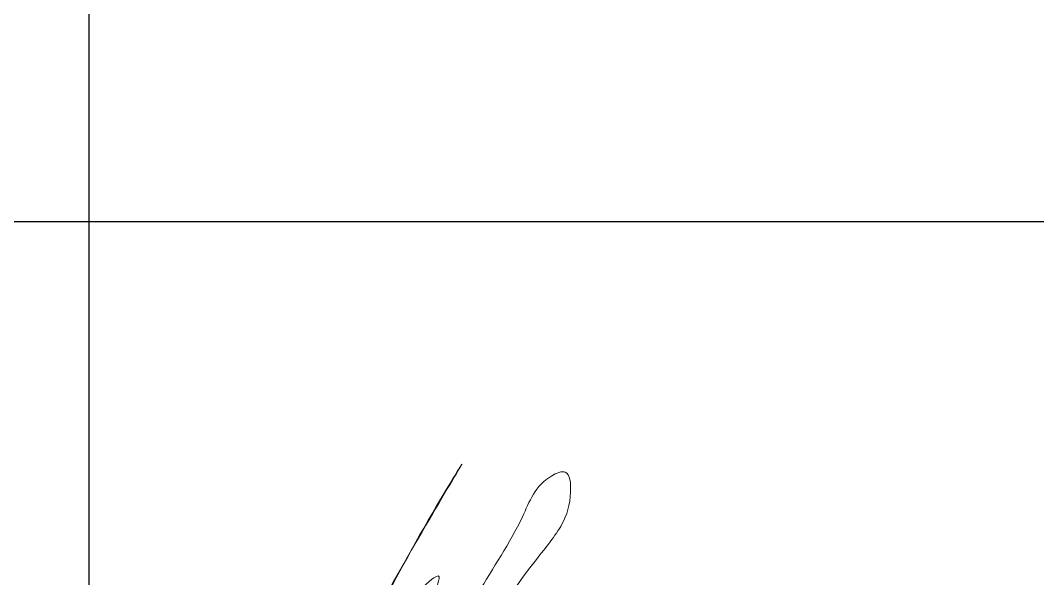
# Model space of a CAD drawing. Header units: metres. Extents: x -1525 to -1043, y -1331 to -1144.
# Drawn here: x -1389.2 to -1387.906, y -1262.761 to -1262.051 of the extents above; entities that cross this region are included whole.
import ezdxf

# ---------------------------------------------------------------- set-up
doc = ezdxf.new("R2010")
doc.units = ezdxf.units.M
doc.header["$MEASUREMENT"] = 0
doc.layers.add('ELPROJECT', color=7, linetype='Continuous')

msp = doc.modelspace()

# ---------------------------------------------------------------- linework, layer by layer
at = {"color": 5, "linetype": 'Continuous', "lineweight": 0}
msp.add_spline([(-1389.05204434, -1263.25152174), (-1388.94937893, -1263.01670392), (-1388.92419558, -1262.92271836), (-1388.92419558, -1262.86951444), (-1388.95542291, -1262.83828711), (-1389.00470318, -1262.83828711), (-1389.08204945, -1262.882943), (-1389.13680197, -1262.95273132), (-1389.15125364, -1262.99311966), (-1389.15125364, -1263.06173626), (-1389.13420615, -1263.12535836), (-1389.09136927, -1263.18605601), (-1389.04210731, -1263.21449741), (-1388.97534469, -1263.22564054), (-1388.90729254, -1263.20740602), (-1388.84881642, -1263.18080989), (-1388.80870938, -1263.14981011), (-1388.73734561, -1263.02620442), (-1388.6711517, -1262.89014092), (-1388.61742623, -1262.77971315), (-1388.56119679, -1262.68232091), (-1388.52398333, -1262.63016), (-1388.50661927, -1262.62550731), (-1388.49992578, -1262.65048775), (-1388.51093782, -1262.69158525), (-1388.54341066, -1262.73642546), (-1388.73463765, -1263.10485607), (-1388.79540565, -1263.21010934), (-1388.84091996, -1263.23638704), (-1388.85309336, -1263.21530209), (-1388.85874668, -1263.1942036), (-1388.8662388, -1263.11873292), (-1388.83311515, -1262.99511378), (-1388.73827307, -1262.78842069), (-1388.6400109, -1262.61822563), (-1388.73706462, -1262.81553845), (-1388.6739222, -1262.75994535), (-1388.80269441, -1262.98298538), (-1388.70194405, -1262.85246121), (-1388.62777304, -1262.80963856), (-1388.57152719, -1262.8247096), (-1388.54472857, -1262.88483815), (-1388.53681822, -1262.98175865), (-1388.60759733, -1263.20457864), (-1388.69536456, -1263.26886742), (-1388.75992357, -1263.29580069), (-1388.85912855, -1263.29955279), (-1388.92790703, -1263.27039169), (-1388.9404219, -1263.24871531), (-1388.9479782, -1263.1981007), (-1388.9342103, -1263.14671821), (-1388.8584948, -1263.11913393), (-1388.70559243, -1262.98216056), (-1388.82108624, -1263.20938904), (-1388.761628, -1263.17506081), (-1388.60739067, -1263.02082348), (-1388.59527161, -1262.97559454), (-1388.72043894, -1263.19239071), (-1388.5874736, -1263.09140516), (-1388.51911642, -1262.96849543), (-1388.63647115, -1263.20152327), (-1388.47460409, -1263.073926), (-1388.41614638, -1262.96849543), (-1388.53935237, -1263.1860733), (-1388.37324147, -1263.08006639), (-1388.30676322, -1262.96849543), (-1388.41655702, -1263.18834631), (-1388.2466844, -1263.05185148), (-1388.19917328, -1262.96849543), (-1388.30078981, -1263.18514615), (-1388.10319828, -1262.9931047), (-1388.09832807, -1262.98088897), (-1388.19679631, -1263.1731974), (-1387.95263781, -1262.94623652), (-1387.94997259, -1262.93628979), (-1388.07405639, -1263.17675125), (-1387.85498604, -1262.94614443), (-1387.85498604, -1262.91719936), (-1387.96419493, -1263.16503627), (-1387.66394009, -1262.94017972), (-1387.31988132, -1262.4471025), (-1387.18492633, -1262.15658213), (-1388.1624263, -1263.84966175), (-1387.97931374, -1263.41768113), (-1387.75457865, -1263.12708928), (-1387.6014366, -1262.97394723), (-1387.65705407, -1263.07027951), (-1387.92711936, -1263.1026493), (-1387.48442021, -1263.06008534)], degree=3, dxfattribs=at)
at = {"layer": 'ELPROJECT'}
for p, q in [((-1389.11209089, -1264.30735169), (-1389.11209089, -1258.80735169)), ((-1386.61209089, -1262.30735169), (-1393.11209089, -1262.30735169))]:
    msp.add_line(p, q, dxfattribs=at)

doc.saveas('drawing.dxf')
